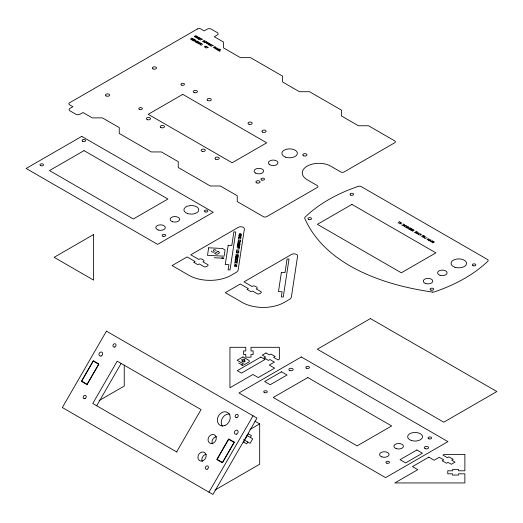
<?xml version="1.0" encoding="UTF-8"?>
<svg xmlns="http://www.w3.org/2000/svg" width="523" height="523" viewBox="0 0 523 523"><rect width="100%" height="100%" fill="white"/><g stroke="black" fill="none" stroke-linecap="round" stroke-linejoin="round"><path stroke-width="0.78" d="M240.207 235.546C235.272 235.187 244.659 236.344 240.22 235.35M235.232 259.853L235.357 259.048L237.73 259.166L237.612 259.97M235.618 257.342L235.736 256.538L238.109 256.656L237.991 257.46M235.781 256.263L235.899 255.459L238.272 255.577L238.155 256.381M236.625 250.674L236.749 249.87L239.122 249.987M238.495 238.325L238.56 237.932M238.599 237.658L238.658 237.265M238.325 242.862L238.442 242.057M239.259 237.017L239.397 236.108L241.103 236.912L238.73 236.788M234.5 264.71L236.873 264.828C237.207 265.946 235.056 265.867 235.683 264.769M236.448 259.735L236.546 259.107M236.827 257.224L236.926 256.597M236.991 256.146L237.089 255.518M238.161 248.418L238.259 247.791M238.325 247.346L238.423 246.719M236.703 265.946L236.579 266.769A4.334 2.504 0 0 0 234.265 266.233M239.325 248.66L239.449 247.856L237.069 247.732M239.488 247.582L239.606 246.778L237.233 246.653M240.371 241.763L240.502 240.887M205.225 47.626C205.238 46.75 207.879 46.965 205.872 46.057L204.192 47.031M210.246 45.854C210.259 44.978 212.9 45.194 210.893 44.285L209.213 45.259M86.923 384.568L98.84 363.93L93.277 360.713L81.359 381.359L87.38 384.83M96.696 405.763L121.127 363.446M176.617 451.905L201.048 409.587L117.198 361.177L92.767 403.495L177.022 452.14M234.245 442.105L222.327 462.744L216.764 459.534L228.682 438.889L234.703 442.366M234.18 442.478L222.615 462.495L217.143 459.338L228.701 439.313L234.533 442.68M208.971 492.189L253.067 415.811M244.627 440.196L247.248 435.652M243.64 442.098L244.712 440.242M247.333 435.698L248.405 433.842L251.445 435.6L250.373 437.457M247.752 441.994L246.679 443.857L243.254 441.876M215.927 49.136L216.986 47.796L214.665 48.404M418.433 234.605L419.492 233.265L417.171 233.879M194.693 36.342L194.772 36.303A0.706 0.412 0 0 1 195.916 36.492A0.706 0.412 0 0 1 195.157 37.022A0.706 0.412 0 0 1 194.634 36.401L194.693 36.342A2.125 1.229 0 0 1 195.628 35.865A0.706 0.412 0 0 1 196.635 36.342M433.319 242.665L433.384 242.62A0.706 0.412 0 0 0 433.057 241.959A0.706 0.412 0 0 0 432.148 242.397A0.706 0.412 0 0 0 433.214 242.698L433.319 242.665A2.125 1.229 0 0 0 434.149 242.123A0.706 0.412 0 0 0 433.325 241.548M194.17 41.245L195.85 40.271L195.373 41.369L197.276 41.088L195.589 42.062M198.733 43.88L200.42 42.906L199.766 44.475L201.453 43.501M205.369 41.095L204.173 41.788A0.7 0.405 0 0 0 204.173 42.356A0.7 0.405 0 0 0 205.16 42.356L206.363 41.663M205.009 42.834L206.696 41.86L207.481 42.455L206.886 42.801L205.853 42.343M206.382 43.625L208.069 42.651L208.854 43.246L208.259 43.592L207.226 43.134M211.122 46.357L212.802 45.383M213.292 47.613L214.979 46.639L215.77 47.24L215.169 47.58L214.136 47.129M216.267 49.332L217.954 48.358L217.3 49.927L218.987 48.953M220.647 49.914L218.96 50.888L219.948 51.457M399.984 223.949L401.664 222.981L400.213 222.628L400.827 223.465M99.128 400.566L124.252 386.059L124.252 365.08M404.789 224.779L403.102 225.753L405.822 225.374L404.135 226.348M407.28 228.165L408.966 227.191L408.489 228.29L410.392 228.015L408.705 228.989M419.76 235.37L421.446 234.396L420.459 233.827M426.951 237.573L425.264 238.547L424.277 237.978M428.468 240.397L430.154 239.704M429.291 240.874L430.978 239.9L430.56 241.149L429.442 240.502M249.942 429.52L259.676 423.898L259.676 464.247L215.012 490.031M234.369 265.553L235.612 265.266M221.896 258.624L223.818 258.231L222.046 257.656M398.951 223.354L400.213 223.112M237.795 242.947L240.247 242.554L237.952 241.92M239.815 233.918L239.704 233.931A0.706 0.412 0 0 0 239.22 234.559A0.706 0.412 0 0 0 240.403 234.559A0.706 0.412 0 0 0 239.92 233.931L239.815 233.918A2.125 1.229 0 0 1 241.057 234.029A0.706 0.412 0 0 1 241.07 234.781M238.625 237.462L241.005 237.579L240.691 237.37M238.527 238.128L240.9 238.246L240.593 238.03M238.063 241.208L240.436 241.325M237.756 243.221L240.129 243.339L237.625 244.064L240.005 244.182M235.572 257.617L237.945 257.734L236.18 258.231L237.775 258.892L235.396 258.774M214.286 257.754L223.818 258.231M235.01 261.33L237.383 261.454L234.886 262.173L237.259 262.291M198.282 37.97L199.126 38.035L199.178 37.525M432.037 241.423L432.881 241.051L431.808 240.894L431.841 241.953L430.789 241.665L431.808 241.28M241.776 365.178L242.966 365.44L242.515 364.753M196.844 37.081C194.824 36.656 196.628 38.695 197.223 37.401C195.785 35.897 199.472 37.166 197.099 37.218M200.982 38.558L199.963 37.97L199.217 38.401A1.438 0.83 0 0 1 199.838 38.597A0.785 0.451 0 0 1 199.884 39.251A0.785 0.451 0 0 1 198.76 39.271M201.355 38.774L202.362 39.356A4.334 2.504 0 0 0 200.172 40.042M212.266 45.076L213.345 45.697M220.314 49.718L219.32 49.149L217.64 50.123L218.627 50.692M210.056 44.769L210.664 45.122M218.477 49.633L219.248 50.077M215.162 48.273L216.156 48.848M198.799 39.245L198.72 39.205A0.758 0.438 0 0 1 198.518 38.807M194.19 39.31L193.203 38.741L191.516 39.709L192.503 40.284M195.517 40.075L194.53 39.506L192.843 40.48L193.83 41.049M198.596 41.853L197.609 41.284L195.929 42.258L196.916 42.827M207.245 46.848L208.259 47.43A4.334 2.504 0 0 0 206.069 48.109M192.359 39.225L193.131 39.67M193.687 39.99L194.458 40.434M196.766 41.768L197.537 42.219M205.036 46.54L205.644 46.893M400.298 222.19L399.284 221.602A4.334 2.504 0 0 1 398.108 222.87M407.646 226.426L408.633 227.002L406.946 227.969L405.959 227.4M410.725 228.211L411.712 228.78L410.032 229.754L409.038 229.179M412.052 228.976L413.039 229.545L411.353 230.519L410.365 229.95M416.047 231.284L417.034 231.852L415.347 232.827L414.36 232.251M407.018 227.041L407.79 227.485M410.097 228.819L410.869 229.264M411.424 229.584L412.196 230.028M415.419 231.892L416.19 232.336M419.832 234.441L420.603 234.886M417.668 233.748L418.662 234.317M428.226 240.26L428.71 240.534M238.736 362.995L242.966 365.44M254.884 421.126L259.676 423.898M246.948 435.476L252.727 438.817L250.105 443.354L243.646 439.627M198.4 38.042L198.269 38.545L197.348 38.408A0.686 0.399 0 0 1 197.171 38.029M198.394 37.342A0.686 0.399 0 0 1 199.015 37.427M202.558 41.14A0.686 0.399 0 0 0 202.728 41.513C204.807 42.618 202.532 39.611 204.604 40.65A0.686 0.399 0 0 1 204.781 41.029M190.385 38.78A0.686 0.399 0 0 0 190.562 39.16C192.699 40.245 190.352 37.277 192.438 38.297A0.686 0.399 0 0 1 192.608 38.669M199.825 42.86A0.876 0.503 0 0 0 198.655 42.304A2.125 1.229 0 0 0 197.694 42.86A0.876 0.503 0 0 0 198.655 43.54M202.682 44.507A0.876 0.503 0 0 0 201.512 43.952A2.125 1.229 0 0 0 200.544 44.507A0.876 0.503 0 0 0 201.505 45.187M244.385 360.072A0.856 0.497 0 0 0 244.744 359.634L244.725 359.497A0.785 0.451 0 0 0 243.914 359.079L242.633 360.177A0.785 0.451 0 0 1 241.77 359.765L241.75 359.589A0.856 0.497 0 0 1 242.103 359.151M202.218 461.404A4.766 3.89 -60 0 1 206.343 454.252M222.412 426.153A7.446 6.08 -60 0 1 222.615 417.812A7.446 6.08 -60 0 1 229.95 414.111M212.345 443.857A4.766 3.89 -60 0 1 216.476 436.705M211.56 251.033A1.373 0.791 0 0 0 211.907 251.785L212.246 251.988A1.255 0.726 0 0 0 213.992 252.014A1.026 0.588 0 0 0 214.195 251.491L213.436 250.399A1.026 0.588 0 0 1 213.646 249.87A1.255 0.726 0 0 1 215.384 249.902L215.659 250.059A1.373 0.791 0 0 1 216.006 250.811M238.632 239.671A0.686 0.399 0 0 0 238.246 239.992C238.573 241.685 240.227 238.625 240.593 240.266A0.686 0.399 0 0 1 240.207 240.58M238.455 251.981A0.876 0.503 0 0 0 238.442 251.105A2.125 1.229 0 0 0 237.082 251.04A0.876 0.503 0 0 0 236.801 251.896M236.409 254.361A0.686 0.399 0 0 0 236.017 254.681C236.344 256.375 237.998 253.315 238.37 254.956A0.686 0.399 0 0 1 237.985 255.276M237.069 261.16A0.876 0.503 0 0 0 237.05 260.284A2.125 1.229 0 0 0 235.69 260.212A0.876 0.503 0 0 0 235.415 261.075M236.716 263.481A0.876 0.503 0 0 0 236.697 262.605A2.125 1.229 0 0 0 235.343 262.533A0.876 0.503 0 0 0 235.062 263.396M424.218 236.298A0.876 0.503 0 0 1 425.186 236.971A2.125 1.229 0 0 1 424.218 237.527A0.876 0.503 0 0 1 423.048 236.971M417.119 232.192A0.876 0.503 0 0 1 418.08 232.872A2.125 1.229 0 0 1 417.119 233.428A0.876 0.503 0 0 1 415.942 232.872M412.961 231.173A0.686 0.399 0 0 1 412.314 231.068C410.954 229.63 415.059 231.414 413.804 229.989A0.686 0.399 0 0 0 413.157 229.885M405.9 225.72A0.876 0.503 0 0 1 406.868 226.394A2.125 1.229 0 0 1 405.9 226.956A0.876 0.503 0 0 1 404.73 226.4M403.05 224.073A0.876 0.503 0 0 1 404.011 224.746A2.125 1.229 0 0 1 403.05 225.302A0.876 0.503 0 0 1 401.873 224.746M193.941 262.317L197.609 264.605L199.322 263.978L204.382 266.893C205.631 267.253 208.664 265.932 208.049 264.775L202.996 261.853C206.709 260.957 200.146 257.355 198.779 259.421L190.777 254.799L238.279 227.374A3.576 2.066 0 0 1 242.312 226.962A3.576 2.066 0 0 1 244.365 229.015L238.174 269.855A7.152 4.125 0 0 1 236.108 272.418L231.074 275.32A29.791 17.2 0 0 1 188.94 275.32L172.087 265.592L187.103 256.924L195.112 261.546L193.941 262.317M247.17 289.389L250.831 291.677L252.55 291.05L257.604 293.965C258.865 294.325 261.866 293.011 261.278 291.847L256.218 288.925C259.97 288.036 253.335 284.427 252.008 286.493L243.999 281.871L291.501 254.446A3.576 2.066 0 0 1 295.541 254.041A3.576 2.066 0 0 1 297.594 256.087L291.403 296.927A7.152 4.125 0 0 1 289.337 299.489L284.303 302.392A29.791 17.2 0 0 1 242.162 302.392L225.308 292.664L240.332 283.996L248.333 288.618L247.183 289.343M208.651 247.797L207.507 255.335L224.125 256.178L225.067 249.961L222.536 248.497L208.651 247.797M228.165 245.326L225.256 264.52L228.884 264.703L228.106 269.848L230.028 269.94L235.781 231.97L233.859 231.872L231.794 245.509L228.165 245.326M236.403 252.158L236.344 252.537A0.876 0.503 0 0 0 236.788 252.975A2.125 1.229 0 0 0 238.148 253.04A0.876 0.503 0 0 0 238.717 252.655L238.776 252.276L236.403 252.158M237.586 244.333L237.527 244.718A0.876 0.503 0 0 0 237.972 245.156A2.125 1.229 0 0 0 239.331 245.222A0.876 0.503 0 0 0 239.9 244.836L239.959 244.457L237.586 244.333M281.387 272.405L278.478 291.592L282.113 291.775L281.328 296.92L283.257 297.018L289.01 259.042L287.088 258.944L285.015 272.588L281.387 272.405M427.239 239.456L428.062 239.848A2.347 1.36 0 0 0 429.2 239.194L428.409 238.736A2.347 1.36 0 0 0 427.278 239.39L427.239 239.456M106.437 331.157L62.342 407.535L212.907 494.457L257.002 418.086L106.437 331.157M93.277 361.125L81.719 381.149L87.197 384.313L98.755 364.289L93.277 361.125M197.459 28.942L69.533 102.796A2.386 1.373 0 0 0 69.533 104.744L72.906 106.692L69.958 108.392A2.981 1.719 0 0 0 69.958 110.824L75.855 114.23A2.981 1.719 0 0 0 80.071 114.23L83.02 112.53L92.29 117.884L102.403 117.884L119.257 127.612L119.257 133.45L151.278 151.938L161.391 151.938L178.245 161.672L178.245 167.51L210.266 185.998L220.379 185.998L237.233 195.726L237.233 201.564L263.357 216.646A2.386 1.373 0 0 0 266.73 216.646L317.232 187.489A2.386 1.373 0 0 0 317.232 185.541L307.145 179.722A16.651 9.61 0 0 1 307.145 166.124A16.651 9.61 0 0 1 330.693 166.124L340.78 171.949A2.386 1.373 0 0 0 344.147 171.949L394.656 142.792A2.386 1.373 0 0 0 394.656 140.844L368.532 125.762L358.418 125.762L341.565 116.034L341.565 110.196L309.538 91.708L299.431 91.708L282.57 81.974L282.57 76.136L250.55 57.648L240.436 57.648L223.583 47.92L223.583 42.082L214.312 36.728L217.261 35.021A2.981 1.719 0 0 0 217.261 32.589L211.364 29.183A2.981 1.719 0 0 0 207.154 29.183L204.199 30.89L200.832 28.942A2.386 1.373 0 0 0 197.459 28.942M81.771 136.372L26.15 168.478L157.613 244.378L213.234 212.266L81.771 136.372M84.046 150.624L49.495 170.57L133.345 218.98L167.896 199.034L84.046 150.624M182.762 94.362L148.212 114.315L232.147 162.771L266.697 142.825L182.762 94.362M93.558 234.559L54.124 257.329L93.558 280.099L93.558 234.559M218.032 251.432L214.665 253.38L215.607 253.923A1.752 1.013 0 0 0 217.339 254.086A4.249 2.452 0 0 0 219.268 252.975A1.752 1.013 0 0 0 218.974 251.975L218.032 251.432M351.94 204.395L317.389 224.347L401.324 272.803L435.875 252.857L351.94 204.395M424.14 235.951L422.453 236.926L421.983 236.658A0.876 0.503 0 0 1 421.839 236.154A2.125 1.229 0 0 1 422.8 235.598A0.876 0.503 0 0 1 423.669 235.683L424.14 235.951M242.966 356.921L237.174 360.269L244.542 364.524L249.321 361.766L249.125 360.484L242.966 356.921M266.011 352.979L262.298 355.124L265.632 357.046L264.115 357.922L268.41 360.399L269.927 359.523L274.392 362.106L269.299 365.047L274.64 368.127L258.29 377.567L252.949 374.481L229.943 387.765L229.943 347.305L245.758 347.305L245.758 350.953L243.613 350.953L243.613 354.463L245.758 354.463L245.758 357.183L251.001 357.183L251.001 354.463L253.145 354.463L253.145 350.953L251.001 350.953L251.001 347.305L279.367 347.305L279.367 359.236L278.099 359.961L273.634 357.386L275.15 356.509L270.855 354.025L269.338 354.901L266.011 352.979M260.885 357.039L237.292 370.663L241.482 373.082L265.076 359.458L260.885 357.039M301.32 356.967L238.959 392.969L385.588 477.63L447.95 441.621L301.32 356.967M370.441 318.566L317.35 349.22L443.759 422.198L496.85 391.55L370.441 318.566M281.498 371.794L264.645 381.529L270.208 384.738L287.062 375.004L281.498 371.794M307.812 377.547L273.254 397.493L357.104 445.903L391.662 425.957L307.812 377.547M416.903 449.97L400.049 459.697L405.613 462.914L422.466 453.18L416.903 449.97M428.814 457.141L412.47 466.581L417.805 469.661L394.8 482.945L464.875 482.945L464.875 473.818L458.56 473.818L458.56 475.054L452.48 475.054L452.48 473.818L447.773 473.818L447.773 470.785L452.48 470.785L452.48 469.549L458.56 469.549L458.56 470.785L464.875 470.785L464.875 454.415L444.223 454.415L442.955 455.141L447.42 457.723L448.937 456.847L453.238 459.325L451.722 460.201L455.049 462.123L451.342 464.267L448.015 462.345L446.498 463.221L442.197 460.737L443.713 459.861L439.248 457.285L434.155 460.22L428.814 457.141M244.927 360.844L241.959 360.994L242.031 361.471A1.098 0.634 0 0 0 242.744 361.955A2.654 1.53 0 0 0 244.444 361.864A1.098 0.634 0 0 0 244.999 361.321L244.927 360.844M432.501 292.076C409.326 288.709 386.334 283.08 364.904 273.49A161.391 93.179 0 0 1 336.923 257.336C323.234 247.235 311.492 234.056 304.739 218.313A2.386 1.373 0 0 1 304.994 217.287A151.5 87.465 0 0 1 358.262 186.351A2.386 1.373 0 0 1 361.164 186.561L487.495 259.5A2.386 1.373 0 0 1 487.854 261.173A151.5 87.465 0 0 1 434.28 291.926A2.386 1.373 0 0 1 432.501 292.076M209.154 43.697A2.125 1.229 0 0 0 208.193 44.252A0.706 0.412 0 0 0 209.154 44.808A2.125 1.229 0 0 0 210.122 44.252A0.706 0.412 0 0 0 209.154 43.697M202.172 151.324A2.085 1.203 0 0 0 205.304 150.284A2.085 1.203 0 0 0 202.172 149.238A2.085 1.203 0 0 0 202.172 151.324M249.053 124.258A2.085 1.203 0 0 0 252.184 123.219A2.085 1.203 0 0 0 249.053 122.173A2.085 1.203 0 0 0 249.053 124.258M207.749 100.468A2.085 1.203 0 0 0 211.24 99.932A2.085 1.203 0 0 0 208.684 98.455A2.085 1.203 0 0 0 207.749 100.468M160.868 127.534A2.085 1.203 0 0 0 164.359 126.997A2.085 1.203 0 0 0 161.803 125.52A2.085 1.203 0 0 0 160.868 127.534M215.646 159.162A2.085 1.203 0 0 0 219.137 158.619A2.085 1.203 0 0 0 216.581 157.148A2.085 1.203 0 0 0 215.646 159.162M256.95 182.952A2.085 1.203 0 0 0 260.081 181.906A2.085 1.203 0 0 0 256.95 180.866A2.085 1.203 0 0 0 256.95 182.952M303.83 155.887A2.085 1.203 0 0 0 306.955 154.841A2.085 1.203 0 0 0 303.83 153.795A2.085 1.203 0 0 0 303.83 155.887M262.526 132.097A2.085 1.203 0 0 0 266.017 131.554A2.085 1.203 0 0 0 263.461 130.083A2.085 1.203 0 0 0 262.526 132.097M106.091 95.912A2.085 1.203 0 0 0 109.582 95.369A2.085 1.203 0 0 0 107.032 93.898A2.085 1.203 0 0 0 106.091 95.912M152.971 68.846A2.085 1.203 0 0 0 156.462 68.304A2.085 1.203 0 0 0 153.906 66.833A2.085 1.203 0 0 0 152.971 68.846M194.275 92.636A2.085 1.203 0 0 0 197.406 91.59A2.085 1.203 0 0 0 194.275 90.551A2.085 1.203 0 0 0 194.275 92.636M147.394 119.702A2.085 1.203 0 0 0 150.526 118.656A2.085 1.203 0 0 0 147.394 117.616A2.085 1.203 0 0 0 147.394 119.702M181.788 85.19A1.785 1.033 0 0 0 184.469 84.295A1.785 1.033 0 0 0 181.788 83.399A1.785 1.033 0 0 0 181.788 85.19M139.648 109.516A1.785 1.033 0 0 0 142.334 108.621A1.785 1.033 0 0 0 139.648 107.725A1.785 1.033 0 0 0 139.648 109.516M261.84 180.062A1.785 1.033 0 0 0 264.527 179.167A1.785 1.033 0 0 0 261.84 178.271A1.785 1.033 0 0 0 261.84 180.062M269.816 164.765A4.766 2.752 0 0 0 277.791 163.529A4.766 2.752 0 0 0 271.953 160.162A4.766 2.752 0 0 0 269.816 164.765M255.492 173.035A4.766 2.752 0 0 0 263.468 171.806A4.766 2.752 0 0 0 257.63 168.432A4.766 2.752 0 0 0 255.492 173.035M285.748 157.207A7.747 4.472 0 0 0 297.365 153.331A7.747 4.472 0 0 0 285.748 149.46A7.747 4.472 0 0 0 285.748 157.207M411.359 440.484A7.446 4.302 0 0 0 422.532 436.757A7.446 4.302 0 0 0 411.359 433.031A7.446 4.302 0 0 0 411.359 440.484M306.373 368.159A1.785 1.033 0 0 0 309.368 367.695A1.785 1.033 0 0 0 307.178 366.427A1.785 1.033 0 0 0 306.373 368.159M386.804 463.195A1.785 1.033 0 0 0 389.485 462.299A1.785 1.033 0 0 0 386.804 461.404A1.785 1.033 0 0 0 386.804 463.195M428.938 438.869A1.785 1.033 0 0 0 431.619 437.973A1.785 1.033 0 0 0 428.938 437.078A1.785 1.033 0 0 0 428.938 438.869M264.239 392.485A1.785 1.033 0 0 0 267.233 392.021A1.785 1.033 0 0 0 265.043 390.759A1.785 1.033 0 0 0 264.239 392.485M396.271 448.629A4.766 2.752 0 0 0 403.423 446.243A4.766 2.752 0 0 0 396.271 443.864A4.766 2.752 0 0 0 396.271 448.629M381.94 456.899A4.766 2.752 0 0 0 389.092 454.513A4.766 2.752 0 0 0 381.94 452.134A4.766 2.752 0 0 0 381.94 456.899M289.945 370.578A2.144 1.236 0 0 0 293.168 369.506A2.144 1.236 0 0 0 289.945 368.434A2.144 1.236 0 0 0 289.945 370.578M425.349 448.754A2.144 1.236 0 0 0 428.572 447.681A2.144 1.236 0 0 0 425.349 446.609A2.144 1.236 0 0 0 425.349 448.754M202.728 460.828A4.766 3.89 -60 0 0 205.206 453.049A4.766 3.89 -60 0 0 198.158 455.723A4.766 3.89 -60 0 0 202.728 460.828M84.955 398.65A1.785 1.458 -60 0 0 85.883 395.734A1.785 1.458 -60 0 0 83.242 396.735A1.785 1.458 -60 0 0 84.955 398.65M114.746 347.05A1.785 1.458 -60 0 0 115.675 344.127A1.785 1.458 -60 0 0 113.033 345.134A1.785 1.458 -60 0 0 114.746 347.05M101.142 356A2.144 1.752 -60 0 0 102.26 352.495A2.144 1.752 -60 0 0 99.082 353.698A2.144 1.752 -60 0 0 101.142 356M236.573 434.129A2.144 1.752 -60 0 0 237.684 430.625A2.144 1.752 -60 0 0 234.513 431.828A2.144 1.752 -60 0 0 236.573 434.129M224.87 425.572A7.446 6.08 -60 0 0 228.741 413.418A7.446 6.08 -60 0 0 217.731 417.589A7.446 6.08 -60 0 0 224.87 425.572M207.147 469.203A1.785 1.458 -60 0 0 208.076 466.281A1.785 1.458 -60 0 0 205.434 467.287A1.785 1.458 -60 0 0 207.147 469.203M236.939 417.596A1.785 1.458 -60 0 0 237.867 414.68A1.785 1.458 -60 0 0 235.226 415.68A1.785 1.458 -60 0 0 236.939 417.596M212.861 443.282A4.766 3.89 -60 0 0 215.339 435.502A4.766 3.89 -60 0 0 208.291 438.176A4.766 3.89 -60 0 0 212.861 443.282M239.273 245.627A2.125 1.229 0 0 0 237.913 245.562A0.706 0.412 0 0 0 237.795 246.34A2.125 1.229 0 0 0 239.155 246.411A0.706 0.412 0 0 0 239.273 245.627M82.614 141.236A1.785 1.033 0 0 0 85.602 140.772A1.785 1.033 0 0 0 83.412 139.51A1.785 1.033 0 0 0 82.614 141.236M40.474 165.562A1.785 1.033 0 0 0 43.468 165.098A1.785 1.033 0 0 0 41.278 163.836A1.785 1.033 0 0 0 40.474 165.562M163.039 236.272A1.785 1.033 0 0 0 165.719 235.376A1.785 1.033 0 0 0 163.039 234.487A1.785 1.033 0 0 0 163.039 236.272M205.173 211.946A1.785 1.033 0 0 0 207.853 211.05A1.785 1.033 0 0 0 205.173 210.161A1.785 1.033 0 0 0 205.173 211.946M172.505 221.706A4.766 2.752 0 0 0 179.657 219.327A4.766 2.752 0 0 0 172.505 216.94A4.766 2.752 0 0 0 172.505 221.706M158.181 229.976A4.766 2.752 0 0 0 165.327 227.597A4.766 2.752 0 0 0 158.181 225.21A4.766 2.752 0 0 0 158.181 229.976M187.6 213.561A7.446 4.302 0 0 0 198.773 209.834A7.446 4.302 0 0 0 187.6 206.114A7.446 4.302 0 0 0 187.6 213.561M350.593 195.053A1.785 1.033 0 0 0 353.581 194.595A1.785 1.033 0 0 0 351.391 193.327A1.785 1.033 0 0 0 350.593 195.053M308.825 219.549A1.785 1.033 0 0 0 311.505 218.653A1.785 1.033 0 0 0 308.825 217.758A1.785 1.033 0 0 0 308.825 219.549M431.017 290.095A1.785 1.033 0 0 0 433.698 289.199A1.785 1.033 0 0 0 431.017 288.304A1.785 1.033 0 0 0 431.017 290.095M473.152 265.769A1.785 1.033 0 0 0 475.832 264.873A1.785 1.033 0 0 0 473.152 263.978A1.785 1.033 0 0 0 473.152 265.769M425.65 283.505A4.766 2.752 0 0 0 432.802 281.126A4.766 2.752 0 0 0 425.65 278.739A4.766 2.752 0 0 0 425.65 283.505M454.918 267.24A7.747 4.472 0 0 0 466.542 263.363A7.747 4.472 0 0 0 454.918 259.493A7.747 4.472 0 0 0 454.918 267.24M439.98 275.235A4.766 2.752 0 0 0 447.126 272.849A4.766 2.752 0 0 0 439.98 270.469A4.766 2.752 0 0 0 439.98 275.235"/></g></svg>
